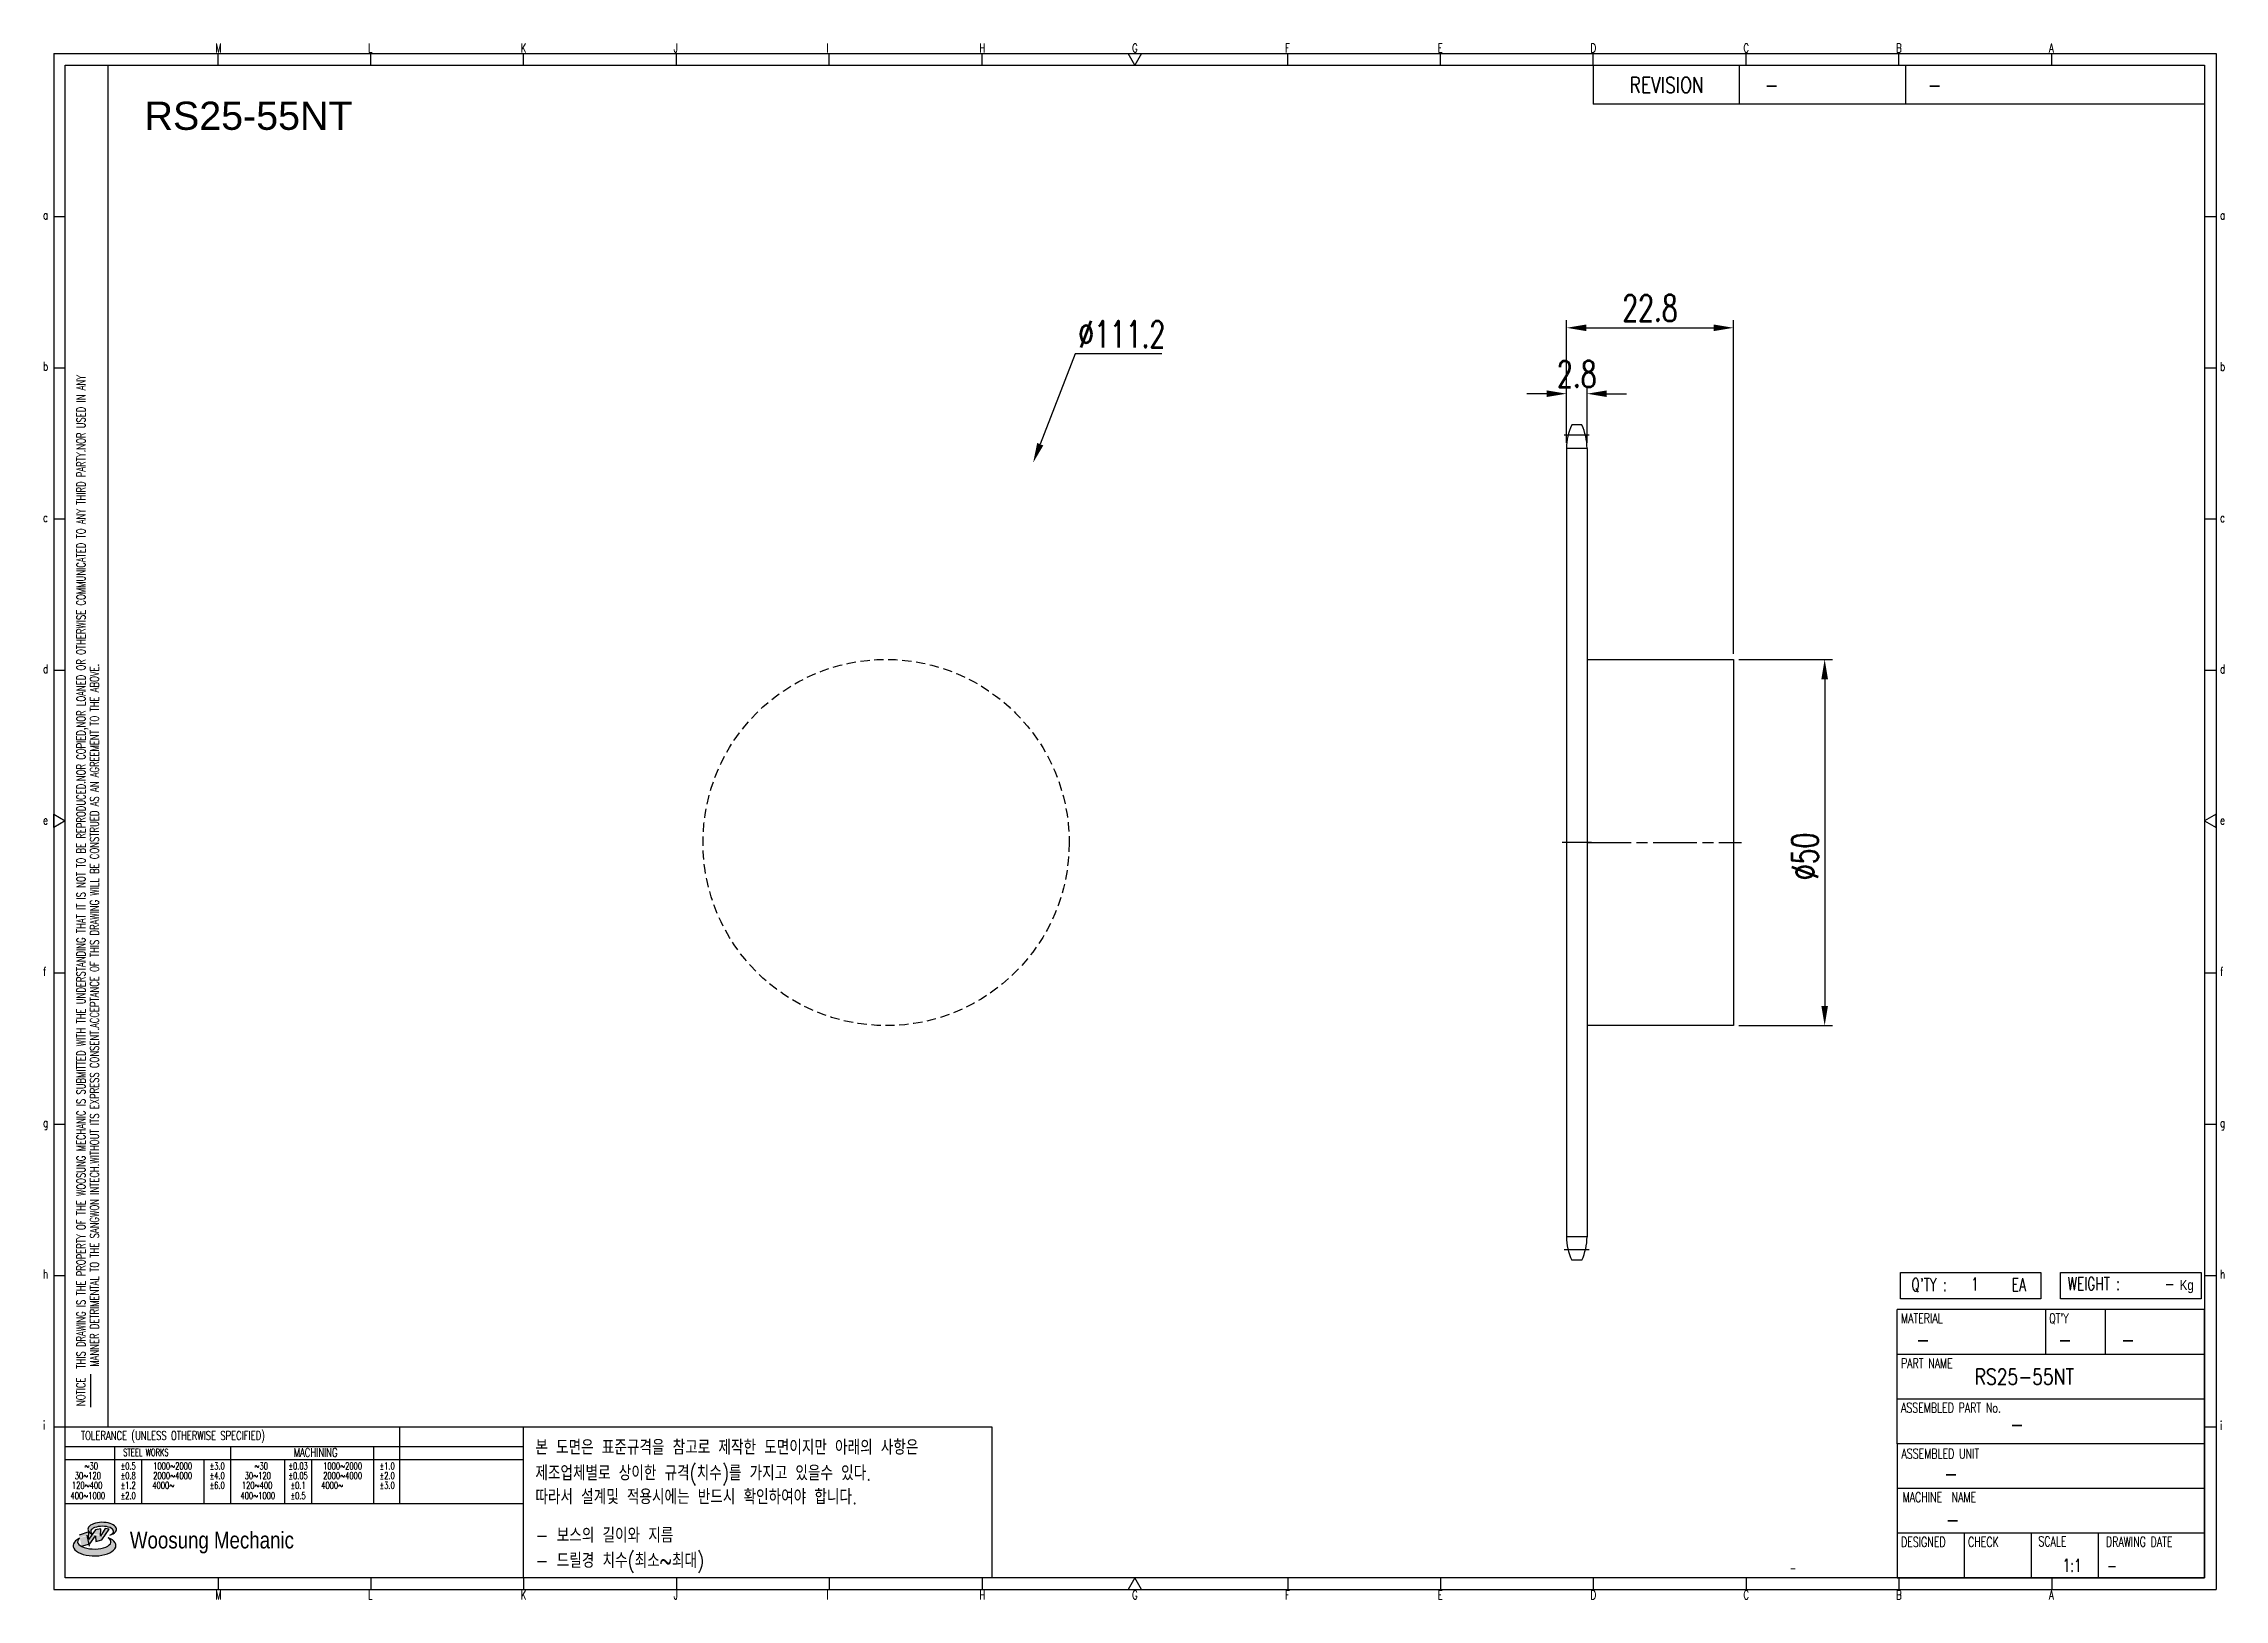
# Model space of a CAD drawing. Header units: millimetres. Extents: x -65901 to -65603, y 2096 to 2308.
import ezdxf
from ezdxf.enums import TextEntityAlignment as Align

# ---------------------------------------------------------------- set-up
doc = ezdxf.new("R2010")
doc.units = ezdxf.units.MM
for name, pattern in [('AM_ISO02W050', [7.5, 6, -1.5]), ('AM_ISO02W050x2', [3.75, 3, -0.75]), ('AM_ISO08W050', [18, 12, -1.5, 3, -1.5]), ('AM_ISO08W050x2', [9, 6, -0.75, 1.5, -0.75]), ('HIDDEN', [9.525, 6.35, -3.175])]:
    doc.linetypes.add(name, pattern=pattern)
for name, color, linetype, lineweight in [('AM_3N', 6, 'AM_ISO02W050', 25), ('AM_7', 4, 'AM_ISO08W050', 25), ('AM_7N', 4, 'AM_ISO08W050', 25)]:
    doc.layers.add(name, color=color, linetype=linetype, lineweight=lineweight)
for name, color, linetype in [('S-DIM', 7, 'Continuous'), ('TITLE', 7, 'Continuous'), ('도면레이아웃', 7, 'Continuous')]:
    doc.layers.add(name, color=color, linetype=linetype)
doc.styles.add('HAN', font='ROMANS.shx', dxfattribs={"width": 0.7, "bigfont": 'whgtxt.shx'})
doc.styles.add('HKD_ST2', font='romans.shx', dxfattribs={"width": 0.7, "height": 4, "bigfont": '@extfont2.shx'})
doc.styles.add('HSG', font='SIMPLEX.shx', dxfattribs={"width": 0.7, "bigfont": 'HSG.shx'})
doc.styles.add('ROMANS', font='romans.shx', dxfattribs={"width": 0.7, "bigfont": 'whgtxt.shx'})
doc.styles.add('SLDTEXTSTYLE4', font='arial.ttf', dxfattribs={"width": 0.8})
doc.styles.get("Standard").update_dxf_attribs({"font": 'arial.ttf'})
doc.dimstyles.new('APP4.5', dxfattribs={"dimscale": 1.5, "dimtxt": 2.4, "dimasz": 1.8, "dimexe": 0.7, "dimexo": 0.5, "dimgap": 0.6, "dimtad": 1, "dimtoh": 1, "dimdec": 1, "dimrnd": 0.01, "dimzin": 9, "dimdsep": 46, "dimtxsty": 'HSG', "dimcen": 0, "dimclrd": 1, "dimclre": 1, "dimclrt": 256, "dimazin": 2, "dimtp": 1, "dimtm": 1, "dimtfac": 0.5, "dimtdec": 1, "dimtofl": 0, "dimtmove": 0, "dimatfit": 3, "dimfxl": 0.7, "dimtvp": 1, "dimtolj": 2, "dimlwd": -1, "dimlwe": -1, "dimarcsym": 0})

# ---------------------------------------------------------------- blocks, each defined once
blk = doc.blocks.new('fyjkfytuj')
for p, q in [((-66537.93, 409.63), (-66517.93, 409.63)), ((-66517.93, 409.63), (-66517.93, 359.63)), ((-66517.93, 359.63), (-66537.93, 359.63))]:
    blk.add_line(p, q)
at = {"layer": 'AM_7N', "linetype": 'AM_ISO08W050x2'}
blk.add_line((-66537.93, 384.63), (-66516.85, 384.63), dxfattribs=at)
blk = doc.blocks.new('SUYWSHJH')
at = {"layer": '도면레이아웃'}
h = blk.add_hatch(color=10, dxfattribs=at)
h.paths.add_polyline_path([(1.544, 35.177), (1.554, 34.966), (1.779, 35.034), (2.054, 35.422), (1.908, 35.446), (1.728, 35.167), (1.741, 35.439), (1.547, 35.405), (1.292, 35.041), (1.295, 35.33), (0.943, 35.208), (1.03, 34.8), (1.336, 34.885)])
edge = h.paths.add_edge_path()
edge.add_ellipse((1.795, 35.421), major_axis=(-0.53, 0), ratio=0.487785, start_angle=122.36065, end_angle=403.39574)
edge.add_line((1.411, 35.244), (1.419, 35.261))
edge.add_ellipse((1.798, 35.344), major_axis=(-0.423, 0), ratio=0.444396, start_angle=131.58977, end_angle=386.19408, ccw=False)
edge = h.paths.add_edge_path()
edge.add_ellipse((1.512, 34.815), major_axis=(-0.793, 0), ratio=0.480113, start_angle=314.67633, end_angle=590.85213)
edge.add_ellipse((1.501, 34.958), major_axis=(-0.62, 0), ratio=0.43311, start_angle=331.7024, end_angle=574.42495, ccw=False)
for p, q in [((0, 90.118), (80.15, 90.118)), ((0, 90.118), (0, 33.191)), ((6.089, 89.693), (6.089, 90.118)), ((11.753, 89.693), (11.753, 90.118)), ((17.418, 89.693), (17.418, 90.118)), ((23.082, 89.693), (23.082, 90.118)), ((28.746, 89.693), (28.746, 90.118)), ((34.411, 89.693), (34.411, 90.118)), ((45.739, 89.693), (45.739, 90.118)), ((51.404, 89.693), (51.404, 90.118)), ((57.068, 89.693), (57.068, 90.118)), ((62.732, 89.693), (62.732, 90.118)), ((68.397, 89.693), (68.397, 90.118)), ((74.061, 89.693), (74.061, 90.118)), ((80.15, 90.118), (80.15, 33.191)), ((0, 84.085), (0.425, 84.085)), ((79.725, 84.085), (80.15, 84.085)), ((0, 78.478), (0.425, 78.478)), ((79.725, 78.478), (80.15, 78.478)), ((0, 72.87), (0.425, 72.87)), ((79.725, 72.87), (80.15, 72.87)), ((0, 67.262), (0.425, 67.262)), ((79.725, 67.262), (80.15, 67.262)), ((0, 56.047), (0.425, 56.047)), ((79.725, 56.047), (80.15, 56.047)), ((0, 50.439), (0.425, 50.439)), ((79.725, 50.439), (80.15, 50.439)), ((0, 44.832), (0.425, 44.832)), ((79.725, 44.832), (80.15, 44.832)), ((1.377, 39.947), (1.377, 41.174)), ((0, 39.224), (0.425, 39.224)), ((79.725, 39.224), (80.15, 39.224)), ((0, 33.191), (80.15, 33.191)), ((6.089, 33.616), (6.089, 33.191)), ((11.753, 33.616), (11.753, 33.191)), ((17.418, 33.616), (17.418, 33.191)), ((23.082, 33.616), (23.082, 33.191)), ((28.746, 33.616), (28.746, 33.191)), ((34.411, 33.616), (34.411, 33.191)), ((45.739, 33.616), (45.739, 33.191)), ((51.404, 33.616), (51.404, 33.191)), ((57.068, 33.616), (57.068, 33.191)), ((62.732, 33.616), (62.732, 33.191)), ((68.397, 33.616), (68.397, 33.191)), ((74.061, 33.616), (74.061, 33.191))]:
    blk.add_line(p, q)
at = {"color": 2}
for p, q in [((2.017, 39.224), (2.017, 89.693)), ((0.425, 39.224), (17.418, 39.224)), ((12.816, 39.224), (12.816, 36.382)), ((17.418, 33.616), (17.418, 39.224)), ((0.425, 38.487), (17.418, 38.487)), ((0.425, 38.012), (17.418, 38.012)), ((2.257, 38.487), (2.257, 36.382)), ((3.257, 38.012), (3.257, 36.382)), ((5.557, 38.012), (5.557, 36.382)), ((6.557, 38.5), (6.557, 36.382)), ((8.557, 38.012), (8.557, 36.382)), ((9.557, 38.026), (9.557, 36.382)), ((11.857, 38.487), (11.857, 36.382)), ((0.425, 36.382), (17.418, 36.382))]:
    blk.add_line(p, q, dxfattribs=at)
at = {"color": 6, "ltscale": 0.5}
for p, q in [((57.068, 89.693), (57.068, 88.246)), ((62.47, 89.693), (62.47, 88.246)), ((68.635, 89.693), (68.635, 88.246)), ((79.725, 88.246), (57.068, 88.246)), ((68.336, 38.59), (68.336, 43.563)), ((79.725, 43.563), (68.336, 43.563)), ((73.827, 43.563), (73.827, 41.905)), ((76.037, 43.563), (76.037, 41.905)), ((79.725, 38.59), (79.725, 43.563)), ((79.725, 41.905), (68.336, 41.905)), ((79.725, 40.248), (68.336, 40.248)), ((68.336, 38.59), (68.336, 33.616)), ((79.725, 38.59), (68.336, 38.59)), ((79.725, 33.616), (79.725, 38.59)), ((79.725, 36.932), (68.336, 36.932)), ((79.725, 35.274), (68.336, 35.274)), ((70.822, 33.616), (70.822, 35.274)), ((73.309, 33.616), (73.309, 35.274)), ((75.796, 33.616), (75.796, 35.274)), ((68.336, 33.616), (79.725, 33.616))]:
    blk.add_line(p, q, dxfattribs=at)
for points in [[(40.075, 89.693), (39.83, 90.118), (40.32, 90.118)], [(0.425, 89.693), (79.725, 89.693), (79.725, 33.616), (0.425, 33.616)], [(0.425, 61.679), (0, 61.433), (0, 61.924)], [(79.725, 61.679), (80.15, 61.433), (80.15, 61.924)], [(40.075, 33.616), (39.83, 33.191), (40.32, 33.191)]]:
    blk.add_lwpolyline(points, close=True)
at = {"layer": 'TITLE', "color": 20}
for p, q in [((68.449, 43.961), (68.449, 44.936)), ((68.449, 44.936), (73.654, 44.936)), ((73.654, 44.936), (73.654, 43.961)), ((74.39, 43.961), (74.39, 44.936)), ((74.39, 44.936), (79.595, 44.936)), ((79.595, 44.936), (79.595, 43.961)), ((73.654, 43.961), (68.449, 43.961)), ((79.595, 43.961), (74.39, 43.961))]:
    blk.add_line(p, q, dxfattribs=at)
at = {"layer": '도면레이아웃'}
for p, q in [((1.295, 35.33), (0.943, 35.208)), ((1.03, 34.8), (1.336, 34.885)), ((1.224, 35.208), (1.311, 34.8)), ((1.224, 35.208), (1.224, 35.208)), ((1.547, 35.405), (1.292, 35.041)), ((1.292, 35.041), (1.295, 35.33)), ((1.336, 34.885), (1.544, 35.177)), ((1.419, 35.261), (1.411, 35.244)), ((1.544, 35.177), (1.554, 34.966)), ((1.741, 35.439), (1.547, 35.405)), ((1.554, 34.966), (1.779, 35.034)), ((1.908, 35.446), (1.728, 35.167)), ((1.728, 35.167), (1.741, 35.439)), ((1.779, 35.034), (2.054, 35.422)), ((2.054, 35.422), (1.908, 35.446))]:
    blk.add_line(p, q, dxfattribs=at)
for centre, major_axis, ratio, start_param, end_param in [((1.795, 35.421), (-0.53, 0), 0.487785, 2.135596, 7.040584), ((1.512, 34.815), (-0.793, 0), 0.480113, 5.492138, 10.312315), ((1.501, 34.958), (-0.62, 0), 0.43311, 5.789299, 10.025607), ((1.798, 35.344), (-0.423, 0), 0.444396, 2.296675, 6.740358)]:
    blk.add_ellipse(centre, major_axis=major_axis, ratio=ratio, start_param=start_param, end_param=end_param, dxfattribs=at)
at = {"color": 4, "style": 'HKD_ST2', "width": 0.7}
for s, p in [('M', (5.988, 90.164)), ('L', (11.652, 90.164)), ('K', (17.316, 90.164)), ('J', (22.981, 90.164)), ('I', (28.645, 90.164)), ('H', (34.309, 90.164)), ('G', (39.974, 90.164)), ('F', (45.638, 90.164)), ('E', (51.302, 90.164)), ('D', (56.967, 90.164)), ('C', (62.631, 90.164)), ('B', (68.295, 90.164)), ('A', (73.96, 90.164)), ('a', (-0.395, 83.976)), ('a', (80.305, 83.97)), ('b', (-0.395, 78.368)), ('b', (80.305, 78.362)), ('c', (-0.395, 72.76)), ('c', (80.305, 72.754)), ('d', (-0.395, 67.153)), ('d', (80.305, 67.147)), ('e', (-0.395, 61.545)), ('e', (80.305, 61.539)), ('f', (-0.395, 55.937)), ('f', (80.305, 55.931)), ('g', (-0.395, 50.33)), ('g', (80.305, 50.324)), ('h', (-0.395, 44.722)), ('h', (80.305, 44.716)), ('i', (-0.395, 39.114)), ('i', (80.305, 39.108)), ('M', (5.988, 32.824)), ('L', (11.652, 32.824)), ('K', (17.316, 32.824)), ('J', (22.981, 32.824)), ('I', (28.645, 32.824)), ('H', (34.309, 32.824)), ('G', (39.974, 32.824)), ('F', (45.638, 32.824)), ('E', (51.302, 32.824)), ('D', (56.967, 32.824)), ('C', (62.631, 32.824)), ('B', (68.295, 32.824)), ('A', (73.96, 32.824))]:
    blk.add_text(s, height=0.326, dxfattribs=at).set_placement(p)
for s, height, style, width, p in [('REVISION', 0.5806, 'HAN', 0.8, (58.415, 88.664)), ('-', 0.581, 'HAN', 0.8, (63.426, 88.664)), ('-', 0.581, 'HAN', 0.8, (69.468, 88.664)), ("Q'TY : ", 0.4746, 'HKD_ST2', 0.7, (68.857, 44.253)), ('1', 0.475, 'HKD_ST2', 0.7, (71.071, 44.275)), ('EA', 0.4746, 'HKD_ST2', 0.7, (72.578, 44.253)), ('WEIGHT : ', 0.4746, 'HKD_ST2', 0.7, (74.65, 44.286)), ('-', 0.581, 'HAN', 0.8, (69.029, 42.157)), ('-', 0.581, 'HAN', 0.8, (74.289, 42.157)), ('-', 0.581, 'HAN', 0.8, (76.623, 42.157)), ('-', 0.581, 'HAN', 0.8, (72.515, 39.013)), ('-', 0.581, 'HAN', 0.8, (70.067, 37.189)), ('-', 0.581, 'HAN', 0.8, (70.126, 35.48)), ('1:1', 0.4746, 'HKD_ST2', 0.7, (74.458, 33.848)), ('-', 0.475, 'HKD_ST2', 0.7, (76.112, 33.837))]:
    blk.add_text(s, height=height, dxfattribs=dict(style=style, width=width)).set_placement(p)
at = {"color": 2, "style": 'HKD_ST2', "width": 0.7}
for s, p in [(' THIS DRAWING IS THE PROPERTY OF THE WOOSUNG MECHANIC IS SUBMITTED WITH THE UNDERSTANDING THAT IT IS NOT TO BE REPRODUCED.NOR COPIED,NOR LOANED OR OTHERWISE COMMUNICATED TO ANY THIRD PARTY.NOR USED IN ANY', (1.173, 41.217)), ('MANNER DETRIMENTAL TO THE SANGWON INTECH.WITHOUT ITS EXPRESS CONSENT.ACCEPTANCE OF THIS DRAWING WILL BE CONSTRUED AS AN AGREEMENT TO THE ABOVE.', (1.672, 41.447))]:
    blk.add_text(s, height=0.326266, rotation=90, dxfattribs=at).set_placement(p)
at = {"style": 'HKD_ST2', "width": 0.7}
blk.add_text('-', height=0.475, dxfattribs=at).set_placement((78.613, 44.286), align=Align.RIGHT)
at = {"color": 4, "style": 'HKD_ST2', "width": 0.7}
for s, height, p in [('MATERIAL', 0.3651, (68.474, 43.425)), ("QT'Y", 0.3651, (73.965, 43.425)), ('PART NAME', 0.3651, (68.474, 41.756)), ('ASSEMBLED PART No.', 0.36511, (68.474, 40.109)), ('ASSEMBLED UNIT', 0.36511, (68.49, 38.408)), ('MACHINE  NAME', 0.36511, (68.532, 36.794)), ('DESIGNED', 0.3651, (68.474, 35.136)), ('CHECK', 0.3651, (70.961, 35.136)), ('SCALE', 0.3651, (73.566, 35.153)), ('DRAWING DATE', 0.36511, (76.071, 35.141))]:
    blk.add_text(s, height=height, dxfattribs=at).set_placement(p, align=Align.TOP_LEFT)
at = {"style": 'HKD_ST2', "width": 0.7}
blk.add_text('NOTICE', height=0.3263, rotation=90, dxfattribs=at).set_placement((1.163, 39.988))
for s, height, style, width, p in [('TOLERANCE (UNLESS OTHERWISE SPECIFIED)', 0.32627, 'HKD_ST2', 0.7, (4.417, 38.896)), ('-', 0.326, 'ROMANS', 0.65, (64.469, 33.975))]:
    blk.add_text(s, height=height, dxfattribs=dict(style=style, width=width)).set_placement(p, align=Align.MIDDLE_CENTER)
at = {"color": 4, "style": 'HKD_ST2', "width": 0.7}
for s, height, p in [('STEEL WORKS', 0.26101, (3.416, 38.268)), ('MACHINING', 0.3263, (9.707, 38.27)), ('%%P0.5', 0.261, (2.757, 37.762)), ('%%P0.8', 0.261, (2.757, 37.411)), ('%%P3.0', 0.261, (6.057, 37.762)), ('%%P4.0', 0.261, (6.057, 37.411)), ('%%P0.03', 0.261, (9.057, 37.762)), ('%%P0.05', 0.261, (9.057, 37.411)), ('%%P1.0', 0.261, (12.357, 37.762)), ('%%P2.0', 0.261, (12.357, 37.411)), ('%%P1.2', 0.261, (2.757, 37.045)), ('%%P2.0', 0.261, (2.757, 36.67)), ('%%P6.0', 0.261, (6.057, 37.045)), ('%%P0.1', 0.261, (9.057, 37.045)), ('%%P0.5', 0.261, (9.057, 36.67)), ('%%P3.0', 0.261, (12.357, 37.045))]:
    blk.add_text(s, height=height, dxfattribs=at).set_placement(p, align=Align.MIDDLE)
for s, height, p in [('30%%126120', 0.261, (1.263, 37.411)), ('%%12630', 0.261, (1.389, 37.762)), ('2000%%1264000', 0.26101, (4.407, 37.411)), ('1000%%1262000', 0.26101, (4.407, 37.762)), ('30%%126120', 0.261, (7.563, 37.411)), ('%%12630', 0.261, (7.689, 37.762)), ('2000%%1264000', 0.26101, (10.707, 37.411)), ('1000%%1262000', 0.26101, (10.707, 37.762)), ('400%%1261000', 0.26101, (1.263, 36.67)), ('120%%126400', 0.26101, (1.237, 37.045)), ('4000%%126', 0.261, (4.061, 37.045)), ('400%%1261000', 0.26101, (7.563, 36.67)), ('120%%126400', 0.26101, (7.537, 37.045)), ('4000%%126', 0.261, (10.321, 37.045))]:
    blk.add_text(s, height=height, dxfattribs=at).set_placement(p, align=Align.MIDDLE_CENTER)
at = {"color": 1, "style": 'SLDTEXTSTYLE4', "width": 0.8}
blk.add_text('Woosung Mechanic', height=0.61957, dxfattribs=at).set_placement((2.822, 34.711))
at = {"layer": 'TITLE', "width": 0.8}
blk.add_text('Kg', height=0.3789, dxfattribs=at).set_placement((78.807, 44.286))
blk = doc.blocks.new('*D18')
at = {"layer": 'Defpoints', "color": 0, "transparency": 16777216}
for p in [(-65690.2, 2260.27), (-65693, 2252.81), (-65690.2, 2252.81)]:
    blk.add_point(p, dxfattribs=at)
at = {"layer": 'S-DIM', "color": 1, "transparency": 16777216}
for p, q in [((-65695.7, 2260.27), (-65698.4, 2260.27)), ((-65693, 2253.56), (-65693, 2261.32)), ((-65690.2, 2253.56), (-65690.2, 2261.32)), ((-65687.5, 2260.27), (-65684.8, 2260.27))]:
    blk.add_line(p, q, dxfattribs=at)
for points in [[(-65695.7, 2260.72), (-65695.7, 2259.82), (-65693, 2260.27)], [(-65687.5, 2260.72), (-65687.5, 2259.82), (-65690.2, 2260.27)]]:
    blk.add_solid(points, dxfattribs=at)
at = {"layer": 'S-DIM', "transparency": 16777216, "insert": (-65691.6, 2262.97), "char_height": 3.6, "attachment_point": 5, "style": 'HSG'}
blk.add_mtext('\\A2;2.8', dxfattribs=at)
blk = doc.blocks.new('*D19')
at = {"layer": 'Defpoints', "color": 0, "transparency": 16777216}
for p in [(-65670.2, 2269.27), (-65693, 2252.81), (-65670.2, 2223.99)]:
    blk.add_point(p, dxfattribs=at)
at = {"layer": 'S-DIM', "color": 1, "transparency": 16777216}
for p, q in [((-65693, 2253.56), (-65693, 2270.32)), ((-65690.3, 2269.27), (-65672.9, 2269.27)), ((-65670.2, 2224.74), (-65670.2, 2270.32))]:
    blk.add_line(p, q, dxfattribs=at)
for points in [[(-65690.3, 2269.72), (-65690.3, 2268.82), (-65693, 2269.27)], [(-65672.9, 2269.72), (-65672.9, 2268.82), (-65670.2, 2269.27)]]:
    blk.add_solid(points, dxfattribs=at)
at = {"layer": 'S-DIM', "transparency": 16777216, "insert": (-65681.6, 2271.97), "char_height": 3.6, "attachment_point": 5, "style": 'HSG'}
blk.add_mtext('\\A2;22.8', dxfattribs=at)
blk = doc.blocks.new('*D20')
at = {"layer": 'Defpoints', "color": 0, "transparency": 16777216}
for p in [(-65670.2, 2223.99), (-65670.2, 2173.99), (-65657.75, 2173.99)]:
    blk.add_point(p, dxfattribs=at)
at = {"layer": 'S-DIM', "color": 1, "transparency": 16777216}
for p, q in [((-65669.45, 2223.99), (-65656.7, 2223.99)), ((-65657.75, 2221.29), (-65657.75, 2176.69)), ((-65669.45, 2173.99), (-65656.7, 2173.99))]:
    blk.add_line(p, q, dxfattribs=at)
for points in [[(-65658.2, 2221.29), (-65657.3, 2221.29), (-65657.75, 2223.99)], [(-65658.2, 2176.69), (-65657.3, 2176.69), (-65657.75, 2173.99)]]:
    blk.add_solid(points, dxfattribs=at)
at = {"layer": 'S-DIM', "transparency": 16777216, "insert": (-65660.45, 2197.1), "char_height": 3.6, "attachment_point": 5, "rotation": 90, "style": 'HSG'}
blk.add_mtext('\\A2;%%c50', dxfattribs=at)
blk = doc.blocks.new('*D21')
at = {"layer": 'Defpoints', "color": 0, "transparency": 16777216}
for p in [(-65765.83, 2250.85), (-65805.98, 2147.12)]:
    blk.add_point(p, dxfattribs=at)
at = {"layer": 'S-DIM', "color": 1, "transparency": 16777216}
for p, q in [((-65760.09, 2265.7), (-65764.86, 2253.37)), ((-65748.27, 2265.7), (-65760.09, 2265.7))]:
    blk.add_line(p, q, dxfattribs=at)
blk.add_solid([(-65765.28, 2253.54), (-65764.44, 2253.21), (-65765.83, 2250.85)], dxfattribs=at)
at = {"layer": 'S-DIM', "transparency": 16777216, "insert": (-65753.73, 2268.4), "char_height": 3.6, "attachment_point": 5, "style": 'HSG'}
blk.add_mtext('\\A2;∅111.2', dxfattribs=at)

msp = doc.modelspace()

# ---------------------------------------------------------------- linework, layer by layer
for p, q in [((-65690.9, 2256.01), (-65692.29, 2256.01)), ((-65693, 2252.81), (-65693, 2145.17)), ((-65690.2, 2252.81), (-65690.2, 2145.17)), ((-65690.9, 2141.97), (-65692.29, 2141.97))]:
    msp.add_line(p, q)
at = {"color": 4}
msp.add_lwpolyline([(-65835.4, 2119.22), (-65771.45, 2119.22), (-65771.45, 2098.57), (-65835.4, 2098.57)], close=True, dxfattribs=at)
at = {"color": 2, "linetype": 'HIDDEN', "ltscale": 0.2}
msp.add_circle((-65785.91, 2198.99), 25, dxfattribs=at)
for centre, start, end in [((-65685.4, 2252.81), 155.0989, 180), ((-65697.8, 2252.81), 0, 24.9011), ((-65685.4, 2145.17), 180, 204.9011), ((-65697.8, 2145.17), 335.0989, 0)]:
    msp.add_arc(centre, 7.6, start, end)
at = {"layer": 'AM_3N', "linetype": 'AM_ISO02W050x2'}
for p, q in [((-65690.2, 2252.81), (-65693, 2252.81)), ((-65690.2, 2145.17), (-65693, 2145.17))]:
    msp.add_line(p, q, dxfattribs=at)
at = {"layer": 'AM_7', "linetype": 'AM_ISO08W050x2'}
for p, q in [((-65689.92, 2254.6), (-65693.31, 2254.6)), ((-65689.61, 2198.99), (-65693.58, 2198.99)), ((-65689.92, 2143.37), (-65693.31, 2143.37))]:
    msp.add_line(p, q, dxfattribs=at)

# ---------------------------------------------------------------- block references
at = {"xscale": 3.683658648384001, "yscale": 3.683658648384001, "zscale": 3.683658648384001}
msp.add_blockref('SUYWSHJH', (-65899.56, 1974.74), dxfattribs=at)
msp.add_blockref('fyjkfytuj', (847.74, 1814.36))

# ---------------------------------------------------------------- texts
at = {"color": 2}
msp.add_text('RS25-55NT', height=3.849, dxfattribs=at).set_placement((-65887.16, 2296.3))
at = {"style": 'HAN', "width": 0.8}
msp.add_text('RS25-55NT', height=2.139, dxfattribs=at).set_placement((-65637.26, 2124.98))
at = {"color": 4, "style": 'HAN', "width": 0.8}
for s, p in [('본 도면은 표준규격을 참고로 제작한 도면이지만 아래의 사항은', (-65833.8, 2115.4)), ('제조업체별로 상이한 규격(치수)를 가지고 있을수 있다.', (-65833.8, 2111.89)), ('따라서 설계및 적용시에는 반드시 확인하여야 합니다.', (-65833.8, 2108.64)), ('- 보스의 길이와 지름', (-65833.8, 2103.39)), ('- 드릴경 치수(최소~최대)', (-65833.8, 2099.94))]:
    msp.add_text(s, height=2.0237, dxfattribs=at).set_placement(p)

# ---------------------------------------------------------------- dimensions: what is measured, and where the dimension line sits
at = {"layer": 'S-DIM'}
dim = msp.add_linear_dim(base=(-65670.2, 2269.27), p1=(-65693, 2252.81), p2=(-65670.2, 2223.99), dimstyle='APP4.5', dxfattribs=at)
dim.commit()
dim.dimension.update_dxf_attribs({"geometry": '*D19', "text_midpoint": (-65681.6, 2271.97)})
dim = msp.add_diameter_dim_2p(p1=(-65805.98, 2147.12), p2=(-65765.83, 2250.85), dimstyle='APP4.5', dxfattribs=at)
dim.commit()
dim.dimension.update_dxf_attribs({"geometry": '*D21', "text_midpoint": (-65753.73, 2265.7), "dimtype": 163})
dim = msp.add_linear_dim(base=(-65690.2, 2260.27), p1=(-65693, 2252.81), p2=(-65690.2, 2252.81), dimstyle='APP4.5', dxfattribs=at)
dim.commit()
dim.dimension.update_dxf_attribs({"geometry": '*D18', "text_midpoint": (-65691.6, 2260.27), "dimtype": 160})
dim = msp.add_linear_dim(base=(-65657.75, 2173.99), p1=(-65670.2, 2223.99), p2=(-65670.2, 2173.99), angle=90, text='%%c<>', dimstyle='APP4.5', dxfattribs=at)
dim.commit()
dim.dimension.update_dxf_attribs({"geometry": '*D20', "text_midpoint": (-65657.75, 2197.1), "dimtype": 160})

doc.saveas('drawing.dxf')
